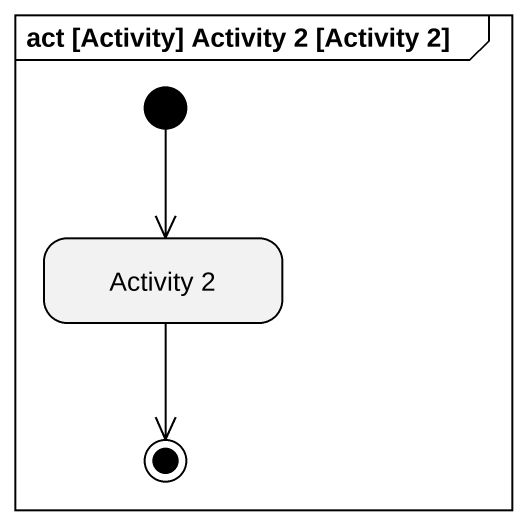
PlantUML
@startuml
mainframe act [Activity] Activity 2 [Activity 2]
hide empty description
state "Activity 2" as Activity_2
[*] --> Activity_2
Activity_2 --> [*]
@enduml
